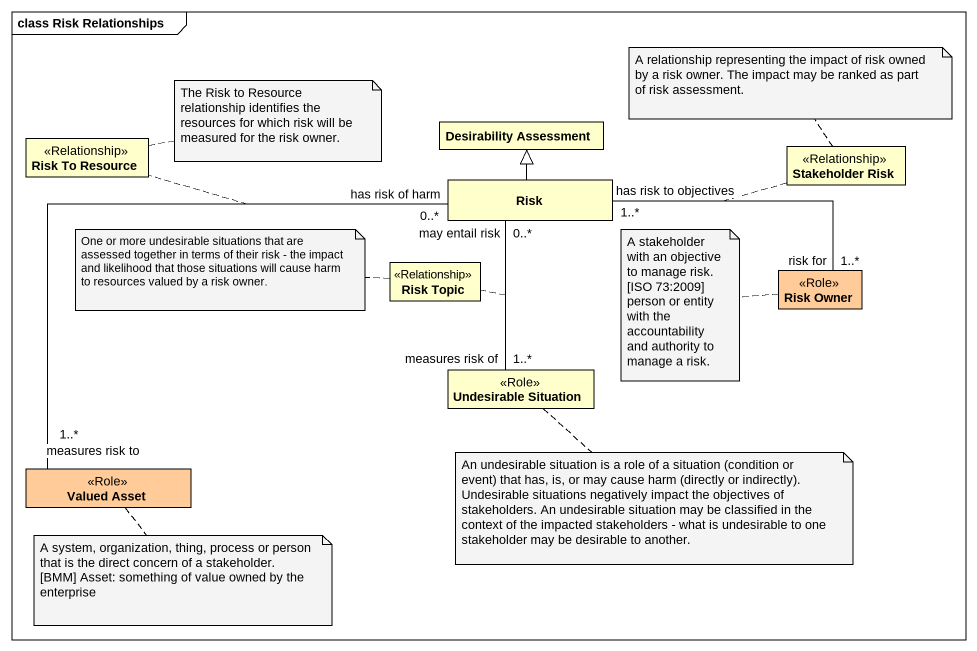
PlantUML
@startuml
mainframe class Risk Relationships
hide circle
hide empty members
class "Desirability Assessment" as Desirability_Assessment
class "Risk To Resource" as Risk_To_Resource <<Relationship>>
class "Stakeholder Risk" as Stakeholder_Risk <<Relationship>>
class Risk
class "Risk Topic" as Risk_Topic <<Relationship>>
class "Risk Owner" as Risk_Owner <<Role>> #FFCC99
class "Undesirable Situation" as Undesirable_Situation <<Role>>
class "Valued Asset" as Valued_Asset <<Role>> #FFCC99
Risk -up-|> Desirability_Assessment
Risk "has risk to objectives\n1..*" -right- "risk for\n1..*" Risk_Owner
(Risk, Risk_Owner) .. Stakeholder_Risk
Risk "may entail risk\n0..*" -- "measures risk of\n1..*" Undesirable_Situation
(Risk, Undesirable_Situation) .. Risk_Topic
Risk "has risk of harm\n0..*" -- "measures risk to\n1..*" Valued_Asset
(Risk, Valued_Asset) .. Risk_To_Resource
note top of Stakeholder_Risk : A relationship representing the impact of risk owned by a risk owner. The impact may be ranked as part of risk assessment.
note right of Risk_To_Resource : The Risk to Resource relationship identifies the resources for which risk will be measured for the risk owner.
note left of Risk_Topic : One or more undesirable situations that are assessed together in terms of their risk - the impact and likelihood that those situations will cause harm to resources valued by a risk owner.
note left of Risk_Owner
  A stakeholder with an objective to manage risk.
  [ISO 73:2009] person or entity with the accountability and authority to manage a risk.
end note
note bottom of Undesirable_Situation : An undesirable situation is a role of a situation (condition or event) that has, is, or may cause harm (directly or indirectly). Undesirable situations negatively impact the objectives of stakeholders. An undesirable situation may be classified in the context of the impacted stakeholders - what is undesirable to one stakeholder may be desirable to another.
note bottom of Valued_Asset
  A system, organization, thing, process or person that is the direct concern of a stakeholder.
  [BMM] Asset: something of value owned by the enterprise
end note
@enduml
